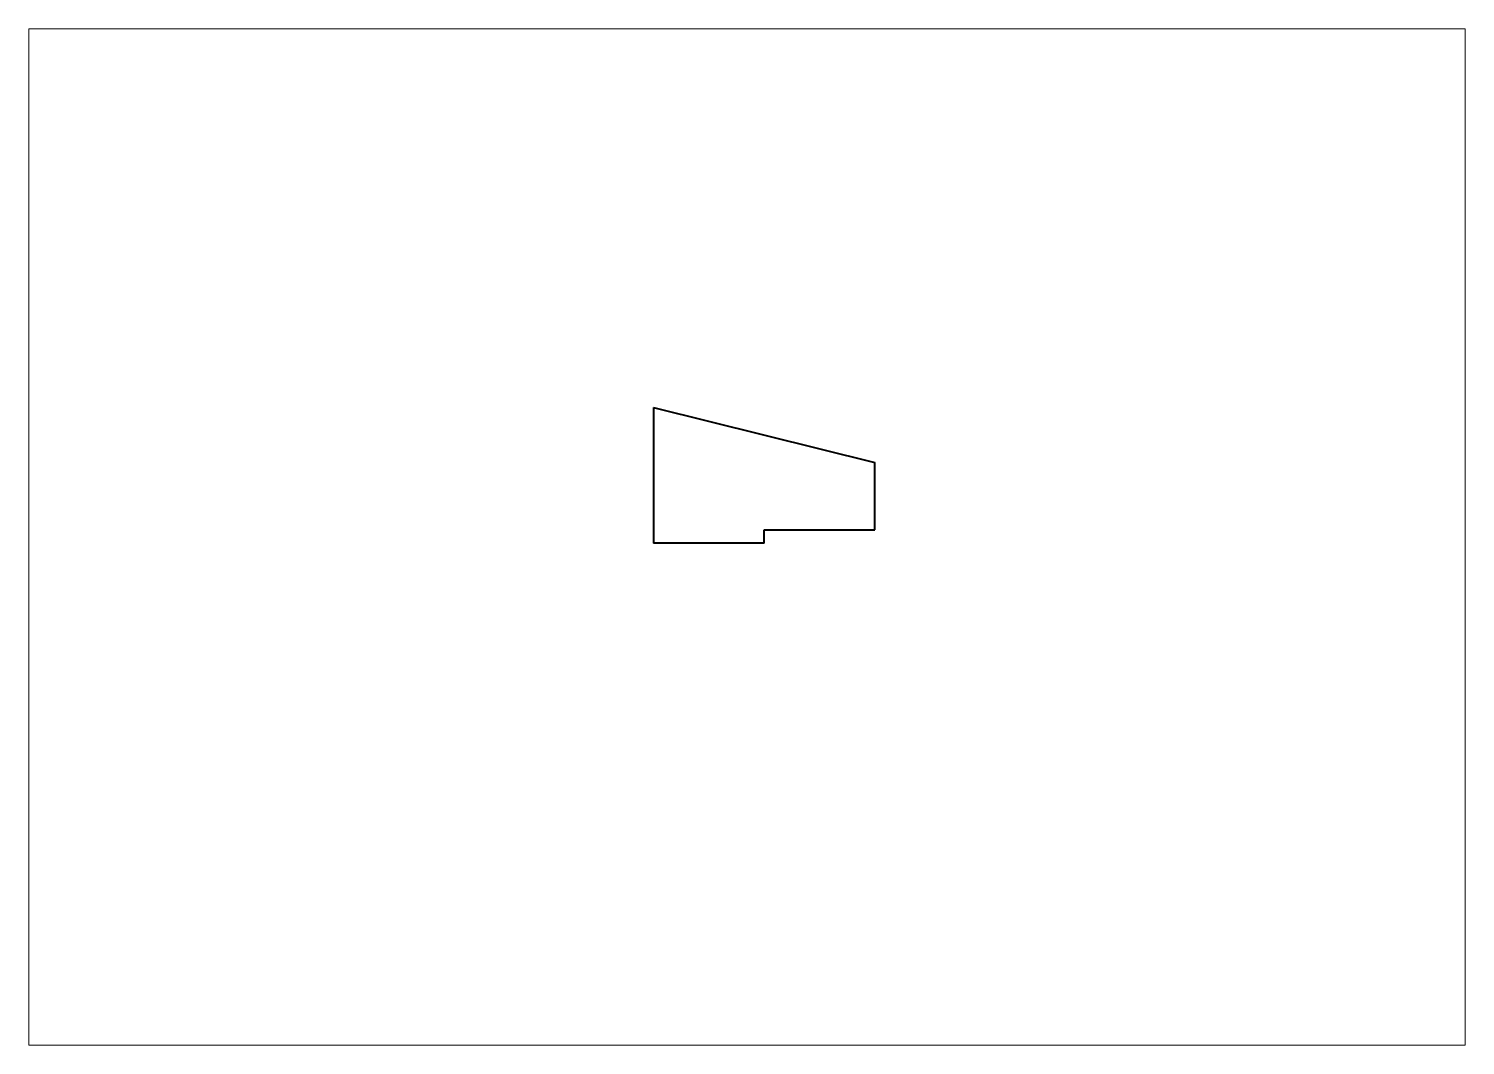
# Paper-space layout 'Sheet' of a CAD drawing. Header units: millimetres. Extents: x 0 to 420, y 0 to 297.
# The model-space entities are those that its viewports show. They can reach past a viewport. Long polylines and large blocks are cut down to what shows.
import ezdxf

# ---------------------------------------------------------------- set-up
doc = ezdxf.new("R2010")
doc.units = ezdxf.units.MM
doc.layers.add('Geometries', color=7, linetype='Continuous')

msp = doc.modelspace()

# ---------------------------------------------------------------- linework, layer by layer
at = {"layer": 'Geometries', "linetype": 'Continuous', "lineweight": 40}
for p, q in [((182.65, 186.35), (247.35, 170.26)), ((182.65, 186.35), (182.65, 146.65)), ((247.35, 150.59), (247.35, 170.26)), ((214.99, 150.59), (247.35, 150.59)), ((215, 146.65), (214.99, 150.59)), ((215, 146.65), (182.65, 146.65))]:
    msp.add_line(p, q, dxfattribs=at)

psp = doc.layouts.new('Sheet')

# ---------------------------------------------------------------- viewports
at = {"layer": '0'}
psp.add_viewport(center=(210, 148.5), size=(420, 297), view_center_point=(210, 148.5), view_height=297, dxfattribs=at)

doc.saveas('drawing.dxf')
